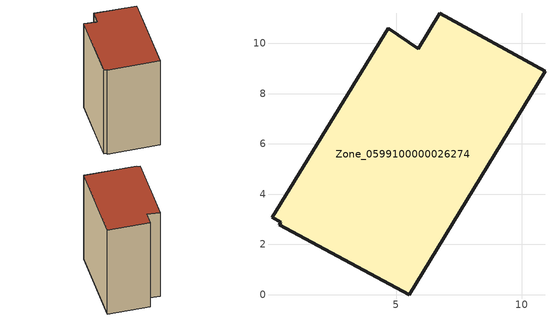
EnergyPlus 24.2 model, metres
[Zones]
Zone_0599100000026274
 floor ground (C_G): 0.36,2.77 0.42,2.88 0.07,3.08 4.68,10.6 5.89,9.79 6.75,11.19 10.93,8.88 5.52,0 z0
 wall outside (C_F): 10.93,8.88 6.75,11.19 5.89,9.79 4.68,10.6 0.07,3.08 0.42,2.88 0.36,2.77 5.52,0 10.93,8.88 z0:10.94
 roof outside (C_R): 0.42,2.88 0.36,2.77 5.52,0 10.93,8.88 6.75,11.19 5.89,9.79 4.68,10.6 0.07,3.08 z10.94
[BUILDING]
Pand.0599100000026274: North Axis=0; Terrain=City; Loads Convergence Tolerance Value=0.04; Temperature Convergence Tolerance Value=0.4; Solar Distribution=FullExterior; Maximum Number of Warmup Days=25; Minimum Number of Warmup Days=1
[Site:Location]
Rotterdam.The.Hague.AP_ZH_NLD Design_Conditions: Latitude=51.96; Longitude=4.45; Time Zone=1; Elevation=-4.5
[SITE:GROUNDTEMPERATURE:BUILDINGSURFACE]
18, 18, 18, 18, 18, 18, 18, 18, 18, 18, 18, 18
[MATERIAL] Thermal Absorptance=0.9; Solar Absorptance=0.7; Visible Absorptance=0.7
Name | Roughness | Thickness | Conductivity | Density | Specific Heat
G.TI.1946 | MediumSmooth | 0.15 | 1 | 540 | 1210
F.TI.1946 | Rough | 0.3 | 0.857143 | 1920 | 840
R.TI.1946 | MediumRough | 0.2 | 0.1 | 1500 | 1000
[CONSTRUCTION]
C_G: G.TI.1946
C_F: F.TI.1946
C_R: R.TI.1946
[ZONE]
Zone_0599100000026274: Type=1; Multiplier=1; Ceiling Height=Autocalculate; Volume=Autocalculate; Floor Area=autocalculate; Part of Total Floor Area=Yes
[ZONEINFILTRATION:DESIGNFLOWRATE]
Infil_Zone_0599100000026274: Zone or ZoneList or Space or SpaceList=Zone_0599100000026274; Schedule=AlwaysOn; Design Flow Rate Calculation Method=Flow/Area; Flow Rate per Floor Area=0.003; Constant Term Coefficient=1; Temperature Term Coefficient=0; Velocity Term Coefficient=0; Velocity Squared Term Coefficient=0
[HVACTEMPLATE:ZONE:IDEALLOADSAIRSYSTEM]
Zone_0599100000026274: Maximum Heating Supply Air Temperature=50; Minimum Cooling Supply Air Temperature=13; Maximum Heating Supply Air Humidity Ratio=0.0156; Minimum Cooling Supply Air Humidity Ratio=0.0077; Heating Limit=NoLimit; Cooling Limit=NoLimit; Dehumidification Control Type=ConstantSensibleHeatRatio; Cooling Sensible Heat Ratio=0.7; Dehumidification Setpoint=60; Humidification Control Type=None; Humidification Setpoint=30; Outdoor Air Method=None; Outdoor Air Flow Rate per Person=0.00944; Outdoor Air Flow Rate per Zone Floor Area=0; Outdoor Air Flow Rate per Zone=0; Demand Controlled Ventilation Type=None; Outdoor Air Economizer Type=NoEconomizer; Heat Recovery Type=None; Sensible Heat Recovery Effectiveness=0.7; Latent Heat Recovery Effectiveness=0.65
[ZONECONTROL:THERMOSTAT]
ThermostatControl_Zone_0599100000026274: Zone or ZoneList=Zone_0599100000026274; Control Type Schedule=DualSetpointControlType; Control 1=Thermostat_Zone_0599100000026274; Temperature Difference Between Cutout And Setpoint=0
[THERMOSTATSETPOINT:DUALSETPOINT]
Thermostat_Zone_0599100000026274: Heating Setpoint Temperature Schedule=HeatingSetpoint_Zone_0599100000026274; Cooling Setpoint Temperature Schedule=CoolingSetpoint_Zone_0599100000026274
[SCHEDULE:COMPACT]
HeatingSetpoint_Zone_0599100000026274: Through: 12/31, For: AllDays, Until: 24:00, 21
CoolingSetpoint_Zone_0599100000026274: Through: 12/31, For: AllDays, Until: 24:00, 24
DualSetpointControlType: Through: 12/31, For: AllDays, Until: 24:00, 4
AlwaysOn: Through: 12/31, For: AllDays, Until: 24:00, 1
